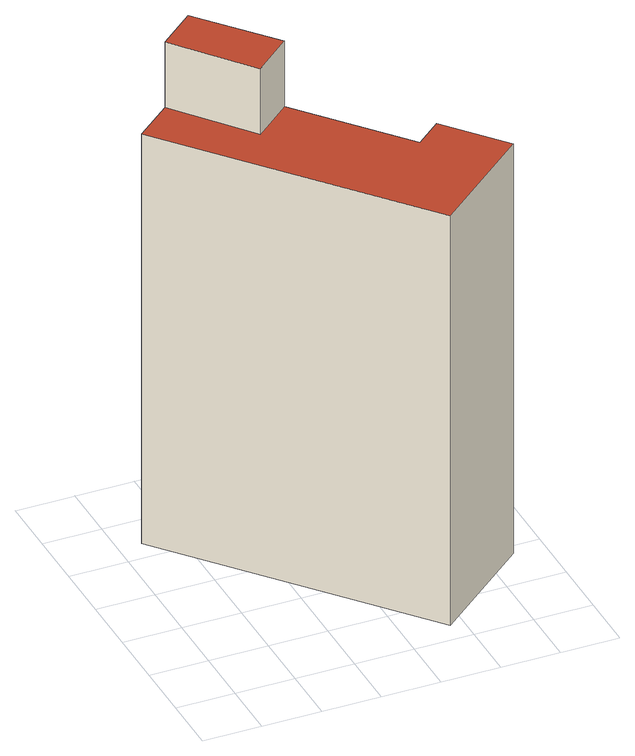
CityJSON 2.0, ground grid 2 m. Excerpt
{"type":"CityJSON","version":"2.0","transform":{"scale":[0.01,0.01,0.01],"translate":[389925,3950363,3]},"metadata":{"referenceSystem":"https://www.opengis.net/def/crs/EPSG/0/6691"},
"CityObjects":{
"building1":{"type":"Building","attributes":{"13+区市町村コード+大字・町コード+町・丁目コード":"13102035003","class":"3002","measuredHeight":17.4,"storeysAboveGround":5,"storeysBelowGround":0,"usage":"401","地区計画":"日本橋問屋街地区","大字・町コード":"35","延べ面積換算係数":"1","町・丁目コード":"3"},"address":[{"country":"日本","locality":"東京都中央区東日本橋三丁目"}],"geometry":[{"type":"Solid","lod":"2","boundaries":[[[[0,1,2,3,4,5]],[[6,7,8,9,10,11,12,13]],[[14,15,16,17]],[[2,17,16,7,6,3]],[[11,0,5,12]],[[12,5,4,13]],[[10,1,0,11]],[[13,4,3,6]],[[8,7,16,15]],[[9,8,15,14]],[[2,1,10,9,14,17]]]],"semantics":{"surfaces":[{"type":"GroundSurface"},{"type":"RoofSurface"},{"type":"WallSurface"}],"values":[[0,1,1,2,2,2,2,2,2,2,2]]}}]}
},
"vertices":[
[754,75,68],[79,877,68],[329,1087,68],[836,485,68],[926,561,68],[1094,361,68],[836,485,1570],[540,836,1570],[409,726,1570],[204,982,1570],[79,877,1570],[754,75,1570],[1094,361,1570],[926,561,1570],[204,982,1810],[409,726,1810],[540,836,1810],[329,1087,1810]
]}
